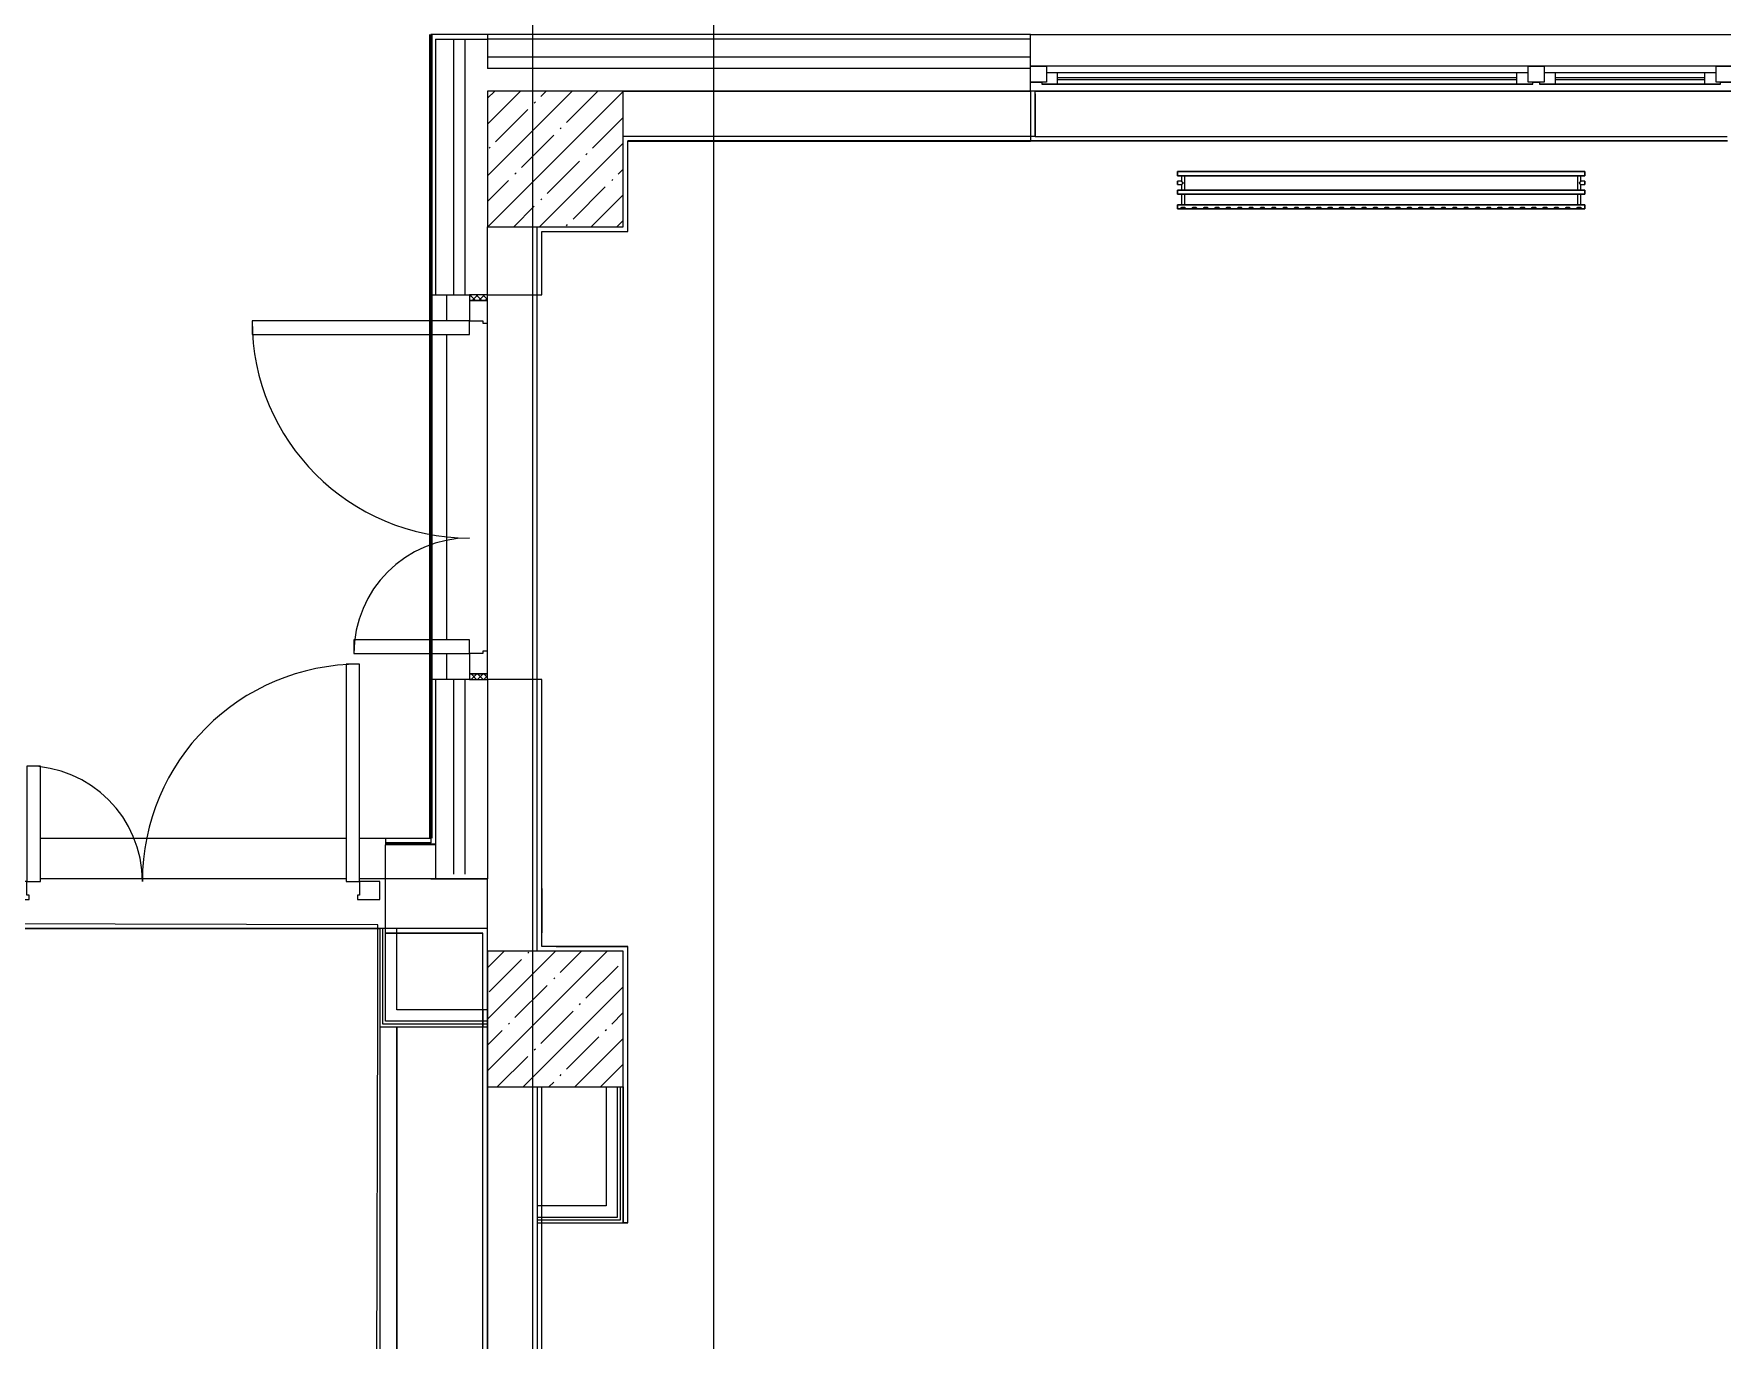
# Model space of a CAD drawing. Header units: millimetres. Extents: x 3914 to 443608, y -156176 to 78197.
# Drawn here: x 66412 to 73874, y -124532 to -118760 of the extents above; entities that cross this region are included whole.
import ezdxf

# ---------------------------------------------------------------- set-up
doc = ezdxf.new("R2010")
doc.units = ezdxf.units.MM
doc.linetypes.add('200_ШТРИХ__ш1_п0_6_', pattern=[160, 100, -60])
for name, color, linetype, lineweight in [('0) клиннинг', 90, 'Continuous', 60), ('A-DOOR-1', 7, 'Continuous', 5), ('A-DOOR-2', 7, '200_ШТРИХ__ш1_п0_6_', 5), ('A-DOOR-FRAM-2', 7, 'Continuous', 5), ('A-FLOR', 7, 'Continuous', 9), ('A-GLAZ', 7, 'Continuous', 9), ('A-GLAZ-1', 7, 'Continuous', 5), ('A-WALL', 7, 'Continuous', 5), ('S-COLS-1', 7, 'Continuous', 5), ('Оси', 7, 'Continuous', 9)]:
    doc.layers.add(name, color=color, linetype=linetype, lineweight=lineweight)
doc.layers.add('A-DOOR-FRAM-1', color=7, linetype='Continuous', lineweight=5, true_color=0xc0c0c0)
doc.layers.add('M-EQPM-1', color=7, linetype='Continuous', lineweight=9, true_color=0xb2b2b2)

# ---------------------------------------------------------------- blocks, each defined once
blk = doc.blocks.new('BSC_Колонна _Прямоугольная - 600х600-V29-Объем проектирования 1 этажа')
at = {"layer": 'S-COLS-1'}
h = blk.add_hatch(dxfattribs=at)
h.set_pattern_fill('FP_55', color=256, style=0, pattern_type=2)
h.set_pattern_definition([(45, (-42460, -26800), (-114.04925, 114.04925), []), (45, (-42345.95, -26800), (-114.04925, 114.04925), [201.613, -40.323, 6.706, -33.617])])
h.paths.add_polyline_path([(274.3, -300), (300, -300), (300, 300), (-300, 300), (-300, -300), (200, -300)])
for p, q in [((300, 300), (-300, 300)), ((-300, 300), (-300, -300)), ((300, -300), (300, 300)), ((-300, -300), (300, -300))]:
    blk.add_line(p, q, dxfattribs=at)
blk = doc.blocks.new('BSC_Колонна _Прямоугольная - 600х600-V42-Объем проектирования 1 этажа')
at = {"layer": 'S-COLS-1'}
h = blk.add_hatch(dxfattribs=at)
h.set_pattern_fill('FP_68', color=256, style=0, pattern_type=2)
h.set_pattern_definition([(45, (-42460, -23000), (-114.04925, 114.04925), []), (45, (-42345.95, -23000), (-114.04925, 114.04925), [201.613, -40.323, 6.706, -33.617])])
h.paths.add_polyline_path([(-300, -300), (300, -300), (300, 300), (-300, 300), (-300, -217.7)])
for p, q in [((300, 300), (-300, 300)), ((-300, 300), (-300, -300)), ((300, -300), (300, 300)), ((-300, -300), (300, -300))]:
    blk.add_line(p, q, dxfattribs=at)
blk = doc.blocks.new('110_Дверь_СКБ_2Ст_Наружная - ДН-1_л__ Двухстворчатая 1350 х3200 _ЛК_ в свету с верхним остеклением 2-22448815-Объем проектирования 1 этажа')
at = {"layer": 'A-DOOR-1'}
for p, q in [((754.5, 869), (694.5, 869)), ((694.5, 869), (694.5, -91)), ((754.5, -91), (754.5, 869)), ((-715.5, 419), (-715.5, -91)), ((-655.5, 419), (-715.5, 419)), ((-655.5, -91), (-655.5, 419)), ((-715.5, -91), (-655.5, -91)), ((694.5, -91), (754.5, -91))]:
    blk.add_line(p, q, dxfattribs=at)
for centre, radius, start, end in [((754.5, -91), 960, 90, 180), ((-715.5, -91), 510, 0, 90)]:
    blk.add_arc(centre, radius, start, end, dxfattribs=at)
at = {"layer": 'A-DOOR-FRAM-1'}
for p, q in [((-715.5, -91), (-805.5, -91)), ((-805.5, -91), (-805.5, -171)), ((-715.5, -151), (-715.5, -91)), ((754.5, -91), (754.5, -151)), ((844.5, -91), (754.5, -91)), ((844.5, -171), (844.5, -91)), ((-805.5, -171), (-705.5, -171)), ((-705.5, -151), (-715.5, -151)), ((-705.5, -171), (-705.5, -151)), ((754.5, -151), (744.5, -151)), ((744.5, -151), (744.5, -171)), ((744.5, -171), (844.5, -171))]:
    blk.add_line(p, q, dxfattribs=at)
blk = doc.blocks.new('120_Окно_СКБ_2Ст - 120_Окно_СКБ_2Ст 3100х2500 _мал_створка слева_-22273855-Объем проектирования 1 этажа')
at = {"layer": 'A-GLAZ'}
for p, q in [((-1550, -75), (-1550, -5)), ((-1550, -5), (-1480, -5)), ((-1480, -5), (-1480, -75)), ((650, -35), (-1480, -35)), ((-1480, -35), (-1480, -75)), ((-1430, -85), (-1430, -35)), ((600, -85), (600, -35)), ((650, -75), (650, -5)), ((650, -5), (720, -5)), ((650, -75), (650, -35)), ((720, -5), (720, -75)), ((1480, -35), (720, -35)), ((720, -35), (720, -75)), ((770, -85), (770, -35)), ((1430, -85), (1430, -35)), ((1480, -75), (1480, -5)), ((1480, -5), (1550, -5)), ((1480, -75), (1480, -35)), ((1550, -5), (1550, -75)), ((-1480, -75), (-1550, -75)), ((-1480, -75), (-1500, -75)), ((-1500, -75), (-1500, -85)), ((-1500, -85), (670, -85)), ((670, -85), (-1500, -85)), ((720, -75), (650, -75)), ((670, -75), (650, -75)), ((670, -85), (670, -75)), ((720, -75), (700, -75)), ((700, -75), (700, -85)), ((700, -85), (1500, -85)), ((1500, -85), (700, -85)), ((1550, -75), (1480, -75)), ((1500, -75), (1480, -75)), ((1500, -85), (1500, -75))]:
    blk.add_line(p, q, dxfattribs=at)
at = {"layer": 'A-GLAZ-1'}
for p, q in [((1550, -5), (-1550, -5)), ((-1430, -55), (600, -55)), ((600, -65), (-1430, -65)), ((770, -55), (1430, -55)), ((1430, -65), (770, -65)), ((-1550, -75), (-1500, -75)), ((670, -75), (700, -75)), ((1500, -75), (1550, -75))]:
    blk.add_line(p, q, dxfattribs=at)
blk = doc.blocks.new('110_Дверь_СКБ_2Ст_Наружная - ДН-1_л__ Двухстворчатая 1350 х3200 _ЛК_ в свету с верхним остеклением EI30-23529464-Объем проектирования 1 этажа')
at = {"layer": 'A-DOOR-2'}
h = blk.add_hatch(dxfattribs=at)
h.set_pattern_fill('FP_168', color=256, style=0, pattern_type=2)
h.set_pattern_definition([(135, (1451.41, 189.685), (-14.14214, -14.14214), []), (225, (1451.41, 189.685), (14.14214, -14.14214), [])])
h.paths.add_polyline_path([(844.5, -125), (869.5, -125), (869.5, -45), (844.5, -45), (844.5, -105)])
at = {"layer": 'A-DOOR-FRAM-2'}
h = blk.add_hatch(dxfattribs=at)
h.set_pattern_fill('FP_169', color=256, style=0, pattern_type=2)
h.set_pattern_definition([(45, (-671.384, 189.685), (-14.1421, 14.1421), []), (135, (-671.384, 189.685), (-14.1421, -14.1421), [])])
h.paths.add_polyline_path([(-830.5, -45), (-830.5, -125), (-805.5, -125), (-805.5, -45)])
at = {"layer": 'A-DOOR-1'}
for p, q in [((754.5, 915), (694.5, 915)), ((694.5, 915), (694.5, -45)), ((754.5, -45), (754.5, 915)), ((-715.5, 465), (-715.5, -45)), ((-655.5, 465), (-715.5, 465)), ((-655.5, -45), (-655.5, 465)), ((-715.5, -45), (-655.5, -45)), ((694.5, -45), (754.5, -45))]:
    blk.add_line(p, q, dxfattribs=at)
for centre, radius, start, end in [((754.5, -45), 960, 90, 180), ((-715.5, -45), 510, 0, 90)]:
    blk.add_arc(centre, radius, start, end, dxfattribs=at)
at = {"layer": 'A-DOOR-FRAM-1'}
for p, q in [((-805.5, -45), (-830.5, -45)), ((-830.5, -45), (-830.5, -125)), ((-715.5, -45), (-805.5, -45)), ((-805.5, -45), (-805.5, -125)), ((-805.5, -125), (-805.5, -45)), ((-715.5, -105), (-715.5, -45)), ((754.5, -45), (754.5, -105)), ((844.5, -45), (754.5, -45)), ((844.5, -125), (844.5, -45)), ((869.5, -45), (844.5, -45)), ((844.5, -45), (844.5, -125)), ((869.5, -125), (869.5, -45)), ((-830.5, -125), (-805.5, -125)), ((-805.5, -125), (-705.5, -125)), ((-705.5, -105), (-715.5, -105)), ((-705.5, -125), (-705.5, -105)), ((754.5, -105), (744.5, -105)), ((744.5, -105), (744.5, -125)), ((744.5, -125), (844.5, -125)), ((844.5, -125), (869.5, -125))]:
    blk.add_line(p, q, dxfattribs=at)
blk = doc.blocks.new('radiator_prado_classic_z_tip_30_po exemplyaru - Classic Z Тип 30-500-V248-Объем проектирования 1 этажа')
at = {"layer": 'M-EQPM-1'}
for p, q in [((0, 228), (0, 210)), ((1800, 228), (0, 228)), ((0, 210), (0, 228)), ((0, 228), (12.5, 228)), ((12.5, 228), (37.5, 228)), ((37.5, 228), (12.5, 228)), ((12.5, 228), (37.5, 228)), ((12.5, 228), (17.5, 223)), ((12.5, 228), (17.5, 223)), ((32.5, 223), (37.5, 228)), ((37.5, 228), (32.5, 223)), ((37.5, 228), (62.5, 228)), ((62.5, 228), (87.5, 228)), ((87.5, 228), (62.5, 228)), ((62.5, 228), (87.5, 228)), ((62.5, 228), (67.5, 223)), ((62.5, 228), (67.5, 223)), ((82.5, 223), (87.5, 228)), ((87.5, 228), (82.5, 223)), ((87.5, 228), (112.5, 228)), ((112.5, 228), (137.5, 228)), ((137.5, 228), (112.5, 228)), ((112.5, 228), (137.5, 228)), ((112.5, 228), (117.5, 223)), ((112.5, 228), (117.5, 223)), ((132.5, 223), (137.5, 228)), ((137.5, 228), (132.5, 223)), ((137.5, 228), (162.5, 228)), ((162.5, 228), (187.5, 228)), ((187.5, 228), (162.5, 228)), ((162.5, 228), (187.5, 228)), ((162.5, 228), (167.5, 223)), ((162.5, 228), (167.5, 223)), ((182.5, 223), (187.5, 228)), ((187.5, 228), (182.5, 223)), ((187.5, 228), (212.5, 228)), ((212.5, 228), (237.5, 228)), ((237.5, 228), (212.5, 228)), ((212.5, 228), (237.5, 228)), ((212.5, 228), (217.5, 223)), ((212.5, 228), (217.5, 223)), ((232.5, 223), (237.5, 228)), ((237.5, 228), (232.5, 223)), ((237.5, 228), (262.5, 228)), ((262.5, 228), (287.5, 228)), ((287.5, 228), (262.5, 228)), ((262.5, 228), (287.5, 228)), ((262.5, 228), (267.5, 223)), ((262.5, 228), (267.5, 223)), ((282.5, 223), (287.5, 228)), ((287.5, 228), (282.5, 223)), ((287.5, 228), (312.5, 228)), ((312.5, 228), (337.5, 228)), ((337.5, 228), (312.5, 228)), ((312.5, 228), (337.5, 228)), ((312.5, 228), (317.5, 223)), ((312.5, 228), (317.5, 223)), ((332.5, 223), (337.5, 228)), ((337.5, 228), (332.5, 223)), ((337.5, 228), (362.5, 228)), ((362.5, 228), (387.5, 228)), ((387.5, 228), (362.5, 228)), ((362.5, 228), (387.5, 228)), ((362.5, 228), (367.5, 223)), ((362.5, 228), (367.5, 223)), ((382.5, 223), (387.5, 228)), ((387.5, 228), (382.5, 223)), ((387.5, 228), (412.5, 228)), ((412.5, 228), (437.5, 228)), ((437.5, 228), (412.5, 228)), ((412.5, 228), (437.5, 228)), ((412.5, 228), (417.5, 223)), ((412.5, 228), (417.5, 223)), ((432.5, 223), (437.5, 228)), ((437.5, 228), (432.5, 223)), ((437.5, 228), (462.5, 228)), ((462.5, 228), (487.5, 228)), ((487.5, 228), (462.5, 228)), ((462.5, 228), (487.5, 228)), ((462.5, 228), (467.5, 223)), ((462.5, 228), (467.5, 223)), ((482.5, 223), (487.5, 228)), ((487.5, 228), (482.5, 223)), ((487.5, 228), (512.5, 228)), ((512.5, 228), (537.5, 228)), ((537.5, 228), (512.5, 228)), ((512.5, 228), (537.5, 228)), ((512.5, 228), (517.5, 223)), ((512.5, 228), (517.5, 223)), ((532.5, 223), (537.5, 228)), ((537.5, 228), (532.5, 223)), ((537.5, 228), (562.5, 228)), ((562.5, 228), (587.5, 228)), ((587.5, 228), (562.5, 228)), ((562.5, 228), (587.5, 228)), ((562.5, 228), (567.5, 223)), ((562.5, 228), (567.5, 223)), ((582.5, 223), (587.5, 228)), ((587.5, 228), (582.5, 223)), ((587.5, 228), (612.5, 228)), ((612.5, 228), (637.5, 228)), ((637.5, 228), (612.5, 228)), ((612.5, 228), (637.5, 228)), ((612.5, 228), (617.5, 223)), ((612.5, 228), (617.5, 223)), ((632.5, 223), (637.5, 228)), ((637.5, 228), (632.5, 223)), ((637.5, 228), (662.5, 228)), ((662.5, 228), (687.5, 228)), ((687.5, 228), (662.5, 228)), ((662.5, 228), (687.5, 228)), ((662.5, 228), (667.5, 223)), ((662.5, 228), (667.5, 223)), ((682.5, 223), (687.5, 228)), ((687.5, 228), (682.5, 223)), ((687.5, 228), (712.5, 228)), ((712.5, 228), (737.5, 228)), ((737.5, 228), (712.5, 228)), ((712.5, 228), (737.5, 228)), ((712.5, 228), (717.5, 223)), ((712.5, 228), (717.5, 223)), ((732.5, 223), (737.5, 228)), ((737.5, 228), (732.5, 223)), ((737.5, 228), (762.5, 228)), ((762.5, 228), (787.5, 228)), ((787.5, 228), (762.5, 228)), ((762.5, 228), (787.5, 228)), ((762.5, 228), (767.5, 223)), ((762.5, 228), (767.5, 223)), ((782.5, 223), (787.5, 228)), ((787.5, 228), (782.5, 223)), ((787.5, 228), (812.5, 228)), ((812.5, 228), (837.5, 228)), ((837.5, 228), (812.5, 228)), ((812.5, 228), (837.5, 228)), ((812.5, 228), (817.5, 223)), ((812.5, 228), (817.5, 223)), ((832.5, 223), (837.5, 228)), ((837.5, 228), (832.5, 223)), ((837.5, 228), (862.5, 228)), ((862.5, 228), (887.5, 228)), ((887.5, 228), (862.5, 228)), ((862.5, 228), (887.5, 228)), ((862.5, 228), (867.5, 223)), ((862.5, 228), (867.5, 223)), ((882.5, 223), (887.5, 228)), ((887.5, 228), (882.5, 223)), ((887.5, 228), (912.5, 228)), ((937.5, 228), (912.5, 228)), ((912.5, 228), (937.5, 228)), ((912.5, 228), (917.5, 223)), ((912.5, 228), (917.5, 223)), ((913.9, 228), (937.5, 228)), ((932.5, 223), (937.5, 228)), ((937.5, 228), (932.5, 223)), ((937.5, 228), (962.5, 228)), ((962.5, 228), (987.5, 228)), ((987.5, 228), (962.5, 228)), ((962.5, 228), (987.5, 228)), ((962.5, 228), (967.5, 223)), ((962.5, 228), (967.5, 223)), ((982.5, 223), (987.5, 228)), ((987.5, 228), (982.5, 223)), ((987.5, 228), (1012.5, 228)), ((1012.5, 228), (1037.5, 228)), ((1037.5, 228), (1012.5, 228)), ((1012.5, 228), (1037.5, 228)), ((1012.5, 228), (1017.5, 223)), ((1012.5, 228), (1017.5, 223)), ((1032.5, 223), (1037.5, 228)), ((1037.5, 228), (1032.5, 223)), ((1037.5, 228), (1062.5, 228)), ((1062.5, 228), (1087.5, 228)), ((1087.5, 228), (1062.5, 228)), ((1062.5, 228), (1087.5, 228)), ((1062.5, 228), (1067.5, 223)), ((1062.5, 228), (1067.5, 223)), ((1082.5, 223), (1087.5, 228)), ((1087.5, 228), (1082.5, 223)), ((1087.5, 228), (1112.5, 228)), ((1112.5, 228), (1137.5, 228)), ((1137.5, 228), (1112.5, 228)), ((1112.5, 228), (1137.5, 228)), ((1112.5, 228), (1117.5, 223)), ((1112.5, 228), (1117.5, 223)), ((1132.5, 223), (1137.5, 228)), ((1137.5, 228), (1132.5, 223)), ((1137.5, 228), (1162.5, 228)), ((1162.5, 228), (1187.5, 228)), ((1187.5, 228), (1162.5, 228)), ((1162.5, 228), (1187.5, 228)), ((1162.5, 228), (1167.5, 223)), ((1162.5, 228), (1167.5, 223)), ((1182.5, 223), (1187.5, 228)), ((1187.5, 228), (1182.5, 223)), ((1187.5, 228), (1212.5, 228)), ((1212.5, 228), (1237.5, 228)), ((1237.5, 228), (1212.5, 228)), ((1212.5, 228), (1237.5, 228)), ((1212.5, 228), (1217.5, 223)), ((1212.5, 228), (1217.5, 223)), ((1232.5, 223), (1237.5, 228)), ((1237.5, 228), (1232.5, 223)), ((1237.5, 228), (1262.5, 228)), ((1262.5, 228), (1287.5, 228)), ((1287.5, 228), (1262.5, 228)), ((1262.5, 228), (1287.5, 228)), ((1262.5, 228), (1267.5, 223)), ((1262.5, 228), (1267.5, 223)), ((1282.5, 223), (1287.5, 228)), ((1287.5, 228), (1282.5, 223)), ((1287.5, 228), (1312.5, 228)), ((1312.5, 228), (1337.5, 228)), ((1337.5, 228), (1312.5, 228)), ((1312.5, 228), (1337.5, 228)), ((1312.5, 228), (1317.5, 223)), ((1312.5, 228), (1317.5, 223)), ((1332.5, 223), (1337.5, 228)), ((1337.5, 228), (1332.5, 223)), ((1337.5, 228), (1362.5, 228)), ((1362.5, 228), (1387.5, 228)), ((1387.5, 228), (1362.5, 228)), ((1362.5, 228), (1387.5, 228)), ((1362.5, 228), (1367.5, 223)), ((1362.5, 228), (1367.5, 223)), ((1382.5, 223), (1387.5, 228)), ((1387.5, 228), (1382.5, 223)), ((1387.5, 228), (1412.5, 228)), ((1412.5, 228), (1437.5, 228)), ((1437.5, 228), (1412.5, 228)), ((1412.5, 228), (1437.5, 228)), ((1412.5, 228), (1417.5, 223)), ((1412.5, 228), (1417.5, 223)), ((1432.5, 223), (1437.5, 228)), ((1437.5, 228), (1432.5, 223)), ((1437.5, 228), (1462.5, 228)), ((1462.5, 228), (1487.5, 228)), ((1487.5, 228), (1462.5, 228)), ((1462.5, 228), (1487.5, 228)), ((1462.5, 228), (1467.5, 223)), ((1462.5, 228), (1467.5, 223)), ((1482.5, 223), (1487.5, 228)), ((1487.5, 228), (1482.5, 223)), ((1487.5, 228), (1512.5, 228)), ((1512.5, 228), (1537.5, 228)), ((1537.5, 228), (1512.5, 228)), ((1512.5, 228), (1537.5, 228)), ((1512.5, 228), (1517.5, 223)), ((1512.5, 228), (1517.5, 223)), ((1532.5, 223), (1537.5, 228)), ((1537.5, 228), (1532.5, 223)), ((1537.5, 228), (1562.5, 228)), ((1562.5, 228), (1587.5, 228)), ((1587.5, 228), (1562.5, 228)), ((1562.5, 228), (1587.5, 228)), ((1562.5, 228), (1567.5, 223)), ((1562.5, 228), (1567.5, 223)), ((1582.5, 223), (1587.5, 228)), ((1587.5, 228), (1582.5, 223)), ((1587.5, 228), (1612.5, 228)), ((1612.5, 228), (1637.5, 228)), ((1637.5, 228), (1612.5, 228)), ((1612.5, 228), (1637.5, 228)), ((1612.5, 228), (1617.5, 223)), ((1612.5, 228), (1617.5, 223)), ((1632.5, 223), (1637.5, 228)), ((1637.5, 228), (1632.5, 223)), ((1637.5, 228), (1662.5, 228)), ((1662.5, 228), (1687.5, 228)), ((1687.5, 228), (1662.5, 228)), ((1662.5, 228), (1687.5, 228)), ((1662.5, 228), (1667.5, 223)), ((1662.5, 228), (1667.5, 223)), ((1682.5, 223), (1687.5, 228)), ((1687.5, 228), (1682.5, 223)), ((1687.5, 228), (1712.5, 228)), ((1712.5, 228), (1737.5, 228)), ((1737.5, 228), (1712.5, 228)), ((1712.5, 228), (1737.5, 228)), ((1712.5, 228), (1717.5, 223)), ((1712.5, 228), (1717.5, 223)), ((1732.5, 223), (1737.5, 228)), ((1737.5, 228), (1732.5, 223)), ((1737.5, 228), (1762.5, 228)), ((1762.5, 228), (1787.5, 228)), ((1787.5, 228), (1762.5, 228)), ((1762.5, 228), (1787.5, 228)), ((1762.5, 228), (1767.5, 223)), ((1762.5, 228), (1767.5, 223)), ((1782.5, 223), (1787.5, 228)), ((1787.5, 228), (1782.5, 223)), ((1787.5, 228), (1800, 228)), ((1800, 210), (1800, 228)), ((1800, 228), (1800, 210)), ((0, 210), (1800, 210)), ((17.8, 210), (0, 210)), ((1800, 164), (0, 164)), ((0, 164), (0, 146)), ((0, 146), (0, 164)), ((0, 164), (17.8, 164)), ((32.5, 223), (17.5, 223)), ((17.5, 223), (32.5, 223)), ((17.5, 210), (17.5, 164)), ((17.5, 210), (17.5, 164)), ((17.8, 210), (17.5, 210)), ((17.5, 210), (17.8, 210)), ((17.8, 210), (17.5, 210)), ((17.5, 210), (32.5, 210)), ((17.8, 164), (17.5, 164)), ((17.5, 164), (17.8, 164)), ((17.8, 164), (17.5, 164)), ((17.5, 164), (32.5, 164)), ((32.2, 210), (17.8, 210)), ((17.8, 210), (32.2, 210)), ((32.2, 210), (17.8, 210)), ((32.2, 164), (17.8, 164)), ((17.8, 164), (32.2, 164)), ((32.2, 164), (17.8, 164)), ((32.5, 210), (32.2, 210)), ((32.2, 210), (32.5, 210)), ((32.5, 210), (32.2, 210)), ((1767.8, 210), (32.2, 210)), ((32.5, 164), (32.2, 164)), ((32.2, 164), (32.5, 164)), ((32.5, 164), (32.2, 164)), ((32.2, 164), (1767.8, 164)), ((32.5, 164), (32.5, 210)), ((32.5, 164), (32.5, 210)), ((82.5, 223), (67.5, 223)), ((67.5, 223), (82.5, 223)), ((132.5, 223), (117.5, 223)), ((117.5, 223), (132.5, 223)), ((182.5, 223), (167.5, 223)), ((167.5, 223), (182.5, 223)), ((232.5, 223), (217.5, 223)), ((217.5, 223), (232.5, 223)), ((282.5, 223), (267.5, 223)), ((267.5, 223), (282.5, 223)), ((332.5, 223), (317.5, 223)), ((317.5, 223), (332.5, 223)), ((382.5, 223), (367.5, 223)), ((367.5, 223), (382.5, 223)), ((432.5, 223), (417.5, 223)), ((417.5, 223), (432.5, 223)), ((482.5, 223), (467.5, 223)), ((467.5, 223), (482.5, 223)), ((532.5, 223), (517.5, 223)), ((517.5, 223), (532.5, 223)), ((582.5, 223), (567.5, 223)), ((567.5, 223), (582.5, 223)), ((632.5, 223), (617.5, 223)), ((617.5, 223), (632.5, 223)), ((682.5, 223), (667.5, 223)), ((667.5, 223), (682.5, 223)), ((732.5, 223), (717.5, 223)), ((717.5, 223), (732.5, 223)), ((782.5, 223), (767.5, 223)), ((767.5, 223), (782.5, 223)), ((832.5, 223), (817.5, 223)), ((817.5, 223), (832.5, 223)), ((882.5, 223), (867.5, 223)), ((867.5, 223), (882.5, 223)), ((932.5, 223), (917.5, 223)), ((917.5, 223), (932.5, 223)), ((982.5, 223), (967.5, 223)), ((967.5, 223), (982.5, 223)), ((1032.5, 223), (1017.5, 223)), ((1017.5, 223), (1032.5, 223)), ((1082.5, 223), (1067.5, 223)), ((1067.5, 223), (1082.5, 223)), ((1132.5, 223), (1117.5, 223)), ((1117.5, 223), (1132.5, 223)), ((1182.5, 223), (1167.5, 223)), ((1167.5, 223), (1182.5, 223)), ((1232.5, 223), (1217.5, 223)), ((1217.5, 223), (1232.5, 223)), ((1282.5, 223), (1267.5, 223)), ((1267.5, 223), (1282.5, 223)), ((1332.5, 223), (1317.5, 223)), ((1317.5, 223), (1332.5, 223)), ((1382.5, 223), (1367.5, 223)), ((1367.5, 223), (1382.5, 223)), ((1432.5, 223), (1417.5, 223)), ((1417.5, 223), (1432.5, 223)), ((1482.5, 223), (1467.5, 223)), ((1467.5, 223), (1482.5, 223)), ((1532.5, 223), (1517.5, 223)), ((1517.5, 223), (1532.5, 223)), ((1582.5, 223), (1567.5, 223)), ((1567.5, 223), (1582.5, 223)), ((1632.5, 223), (1617.5, 223)), ((1617.5, 223), (1632.5, 223)), ((1682.5, 223), (1667.5, 223)), ((1667.5, 223), (1682.5, 223)), ((1732.5, 223), (1717.5, 223)), ((1717.5, 223), (1732.5, 223)), ((1782.5, 223), (1767.5, 223)), ((1767.5, 223), (1782.5, 223)), ((1767.5, 210), (1767.5, 164)), ((1767.5, 210), (1767.5, 164)), ((1767.8, 210), (1767.5, 210)), ((1767.5, 210), (1782.5, 210)), ((1767.8, 210), (1767.5, 210)), ((1767.5, 210), (1767.8, 210)), ((1767.8, 164), (1767.5, 164)), ((1767.5, 164), (1782.5, 164)), ((1767.8, 164), (1767.5, 164)), ((1767.5, 164), (1767.8, 164)), ((1782.2, 210), (1767.8, 210)), ((1782.2, 210), (1767.8, 210)), ((1767.8, 210), (1782.2, 210)), ((1782.2, 164), (1767.8, 164)), ((1782.2, 164), (1767.8, 164)), ((1767.8, 164), (1782.2, 164)), ((1782.5, 210), (1782.2, 210)), ((1782.5, 210), (1782.2, 210)), ((1782.2, 210), (1782.5, 210)), ((1800, 210), (1782.2, 210)), ((1782.5, 164), (1782.2, 164)), ((1782.5, 164), (1782.2, 164)), ((1782.2, 164), (1782.5, 164)), ((1782.2, 164), (1800, 164)), ((1782.5, 164), (1782.5, 210)), ((1782.5, 164), (1782.5, 210)), ((1800, 146), (1800, 164)), ((1800, 164), (1800, 146)), ((0, 146), (1800, 146)), ((18.5, 146), (0, 146)), ((17.5, 121.5), (0, 121.5)), ((17.5, 121.5), (0, 121.5)), ((0, 121.5), (0, 120.5)), ((0, 106.5), (0, 121.5)), ((0, 120.5), (0, 107.5)), ((0, 120.5), (0, 119.3)), ((0, 114), (0, 120.5)), ((0, 120.5), (0, 120.5)), ((0, 119.3), (0, 117.8)), ((0, 117.8), (0, 114)), ((0, 114), (0, 110.3)), ((0, 107.5), (0, 114)), ((0, 110.3), (0, 108.7)), ((0, 108.7), (0, 107.5)), ((0, 107.5), (0, 106.5)), ((0, 107.5), (0, 107.5)), ((0, 106.5), (17.5, 106.5)), ((0, 106.5), (17.5, 106.5)), ((1800, 82), (0, 82)), ((0, 82), (0, 64)), ((0, 64), (0, 82)), ((0, 82), (18.5, 82)), ((17.5, 146), (17.5, 121.5)), ((17.5, 146), (17.5, 121.5)), ((17.5, 146), (18.5, 146)), ((18.5, 146), (17.5, 146)), ((17.5, 146), (18.5, 146)), ((32.5, 146), (17.5, 146)), ((17.5, 106.5), (17.5, 82)), ((17.5, 106.5), (17.5, 82)), ((18.5, 82), (17.5, 82)), ((17.5, 82), (18.5, 82)), ((18.5, 82), (17.5, 82)), ((17.5, 82), (32.5, 82)), ((18.5, 146), (32.2, 146)), ((32.2, 146), (18.5, 146)), ((18.5, 146), (32.2, 146)), ((32.2, 82), (18.5, 82)), ((18.5, 82), (32.2, 82)), ((32.2, 82), (18.5, 82)), ((32.2, 146), (32.5, 146)), ((32.5, 146), (32.2, 146)), ((32.2, 146), (32.5, 146)), ((1767.8, 146), (32.2, 146)), ((32.5, 82), (32.2, 82)), ((32.2, 82), (32.5, 82)), ((32.5, 82), (32.2, 82)), ((32.2, 82), (1767.8, 82)), ((32.5, 82), (32.5, 146)), ((32.5, 82), (32.5, 146)), ((1767.5, 146), (1767.5, 82)), ((1767.5, 146), (1767.5, 82)), ((1767.5, 146), (1767.8, 146)), ((1782.5, 146), (1767.5, 146)), ((1767.5, 146), (1767.8, 146)), ((1767.8, 146), (1767.5, 146)), ((1767.8, 82), (1767.5, 82)), ((1767.5, 82), (1782.5, 82)), ((1767.8, 82), (1767.5, 82)), ((1767.5, 82), (1767.8, 82)), ((1767.8, 146), (1781.5, 146)), ((1767.8, 146), (1781.5, 146)), ((1781.5, 146), (1767.8, 146)), ((1781.5, 82), (1767.8, 82)), ((1781.5, 82), (1767.8, 82)), ((1767.8, 82), (1781.5, 82)), ((1781.5, 146), (1782.5, 146)), ((1781.5, 146), (1782.5, 146)), ((1782.5, 146), (1781.5, 146)), ((1800, 146), (1781.5, 146)), ((1782.5, 82), (1781.5, 82)), ((1782.5, 82), (1781.5, 82)), ((1781.5, 82), (1782.5, 82)), ((1781.5, 82), (1800, 82)), ((1782.5, 121.5), (1782.5, 146)), ((1782.5, 121.5), (1782.5, 146)), ((1800, 121.5), (1782.5, 121.5)), ((1800, 121.5), (1782.5, 121.5)), ((1782.5, 82), (1782.5, 106.5)), ((1782.5, 106.5), (1800, 106.5)), ((1782.5, 82), (1782.5, 106.5)), ((1782.5, 106.5), (1800, 106.5)), ((1800, 121.5), (1800, 106.5)), ((1800, 120.5), (1800, 121.5)), ((1800, 121.5), (1800, 120.5)), ((1800, 120.5), (1800, 121.5)), ((1800, 107.5), (1800, 120.5)), ((1800, 120.5), (1800, 107.5)), ((1800, 107.5), (1800, 120.5)), ((1800, 106.5), (1800, 107.5)), ((1800, 107.5), (1800, 106.5)), ((1800, 106.5), (1800, 107.5)), ((1800, 64), (1800, 82)), ((1800, 82), (1800, 64)), ((1800, 64), (0, 64)), ((0, 64), (1800, 64))]:
    blk.add_line(p, q, dxfattribs=at)
for points, knots in [([(18.5, 120.5), (18.4, 120.6), (18.3, 120.7), (18.1, 120.9), (17.9, 121.1), (17.8, 121.2), (17.7, 121.3), (17.5, 121.5), (17.5, 121.5), (17.5, 121.5)], [0.7142857, 0.7142857, 0.7142857, 0.7142857, 0.75, 0.7857143, 0.8214286, 0.8571429, 0.8928571, 0.9285714, 1, 1, 1, 1]), ([(17.5, 121.5), (17.5, 121.5), (17.5, 121.5), (17.7, 121.3), (17.8, 121.2), (17.9, 121.1), (18.1, 120.9), (18.3, 120.7), (18.4, 120.6), (18.5, 120.5)], [0, 0, 0, 0, 0.0714286, 0.1071429, 0.1428571, 0.1785714, 0.2142857, 0.25, 0.2857143, 0.2857143, 0.2857143, 0.2857143]), ([(17.5, 121.5), (17.5, 121.5), (17.5, 121.5), (17.7, 121.3), (17.8, 121.2), (17.9, 121.1), (18.1, 120.9), (18.3, 120.7), (18.4, 120.6), (18.5, 120.5)], [0, 0, 0, 0, 0.0714286, 0.1071429, 0.1428571, 0.1785714, 0.2142857, 0.25, 0.2857143, 0.2857143, 0.2857143, 0.2857143]), ([(25, 114), (24.5, 114.5), (23.6, 115.4), (22.4, 116.6), (21.6, 117.4), (21.1, 117.9), (20.8, 118.2), (20.5, 118.5), (20.2, 118.8), (19.8, 119.1), (19.6, 119.4), (19.3, 119.7), (19, 120), (18.7, 120.3), (18.5, 120.5), (18.3, 120.7), (18.1, 120.9), (17.9, 121.1), (17.8, 121.2), (17.7, 121.3), (17.5, 121.5), (17.5, 121.5), (17.5, 121.5)], [0, 0, 0, 0, 0.142857, 0.285714, 0.357143, 0.392857, 0.428571, 0.464286, 0.5, 0.535714, 0.571429, 0.607143, 0.642857, 0.678571, 0.714286, 0.75, 0.785714, 0.821429, 0.857143, 0.892857, 0.928571, 1, 1, 1, 1]), ([(17.5, 106.5), (17.5, 106.5), (17.5, 106.5), (17.7, 106.7), (17.8, 106.8), (17.9, 106.9), (18.1, 107.1), (18.3, 107.3), (18.5, 107.5), (18.7, 107.7), (19, 108), (19.3, 108.3), (19.6, 108.6), (19.8, 108.9), (20.3, 109.3), (20.7, 109.7), (21.1, 110.1), (21.6, 110.6), (22.4, 111.4), (23.6, 112.6), (24.5, 113.5), (25, 114)], [0, 0, 0, 0, 0.071429, 0.107143, 0.142857, 0.178571, 0.214286, 0.25, 0.285714, 0.321429, 0.357143, 0.392857, 0.428571, 0.464286, 0.5, 0.571429, 0.607143, 0.642857, 0.714286, 0.857143, 1, 1, 1, 1]), ([(17.5, 106.5), (17.5, 106.5), (17.5, 106.5), (17.7, 106.7), (17.8, 106.8), (17.9, 106.9), (18.1, 107.1), (18.3, 107.3), (18.4, 107.4), (18.5, 107.5)], [0, 0, 0, 0, 0.0714286, 0.1071429, 0.1428571, 0.1785714, 0.2142857, 0.25, 0.2857143, 0.2857143, 0.2857143, 0.2857143]), ([(18.5, 107.5), (18.4, 107.4), (18.3, 107.3), (18.1, 107.1), (17.9, 106.9), (17.8, 106.8), (17.7, 106.7), (17.5, 106.5), (17.5, 106.5), (17.5, 106.5)], [0.7142857, 0.7142857, 0.7142857, 0.7142857, 0.75, 0.7857143, 0.8214286, 0.8571429, 0.8928571, 0.9285714, 1, 1, 1, 1]), ([(18.5, 107.5), (18.4, 107.4), (18.3, 107.3), (18.1, 107.1), (17.9, 106.9), (17.8, 106.8), (17.7, 106.7), (17.5, 106.5), (17.5, 106.5), (17.5, 106.5)], [0.7142857, 0.7142857, 0.7142857, 0.7142857, 0.75, 0.7857143, 0.8214286, 0.8571429, 0.8928571, 0.9285714, 1, 1, 1, 1]), ([(22.1, 116.9), (21.9, 117.1), (21.6, 117.4), (21.1, 117.9), (20.8, 118.2), (20.5, 118.5), (20.2, 118.8), (19.9, 119.2), (19.7, 119.3), (19.6, 119.4)], [0.2857143, 0.2857143, 0.2857143, 0.2857143, 0.3571429, 0.3928571, 0.4285714, 0.4642857, 0.5, 0.5357143, 0.5714286, 0.5714286, 0.5714286, 0.5714286]), ([(19.6, 119.4), (19.7, 119.3), (19.9, 119.2), (20.3, 118.7), (20.7, 118.3), (21.1, 117.9), (21.6, 117.4), (21.9, 117.1), (22.1, 116.9)], [0.4285714, 0.4285714, 0.4285714, 0.4285714, 0.4642857, 0.5, 0.5714286, 0.6071429, 0.6428571, 0.7142857, 0.7142857, 0.7142857, 0.7142857]), ([(19.6, 119.4), (19.7, 119.3), (19.8, 119.1), (20.3, 118.7), (20.7, 118.3), (21.1, 117.9), (21.6, 117.4), (21.9, 117.1), (22.1, 116.9)], [0.4285714, 0.4285714, 0.4285714, 0.4285714, 0.4642857, 0.5, 0.5714286, 0.6071429, 0.6428571, 0.7142857, 0.7142857, 0.7142857, 0.7142857]), ([(19.6, 108.6), (19.7, 108.7), (19.9, 108.8), (20.3, 109.3), (20.7, 109.7), (21.1, 110.1), (21.6, 110.6), (21.9, 110.9), (22.1, 111.1)], [0.4285714, 0.4285714, 0.4285714, 0.4285714, 0.4642857, 0.5, 0.5714286, 0.6071429, 0.6428571, 0.7142857, 0.7142857, 0.7142857, 0.7142857]), ([(22.1, 111.1), (21.9, 110.9), (21.6, 110.6), (21.1, 110.1), (20.8, 109.8), (20.5, 109.5), (20.2, 109.2), (19.9, 108.8), (19.7, 108.7), (19.6, 108.6)], [0.2857143, 0.2857143, 0.2857143, 0.2857143, 0.3571429, 0.3928571, 0.4285714, 0.4642857, 0.5, 0.5357143, 0.5714286, 0.5714286, 0.5714286, 0.5714286]), ([(22.1, 111.1), (21.9, 110.9), (21.6, 110.6), (21.1, 110.1), (20.8, 109.8), (20.5, 109.5), (20.2, 109.2), (19.8, 108.9), (19.7, 108.7), (19.6, 108.6)], [0.2857143, 0.2857143, 0.2857143, 0.2857143, 0.3571429, 0.3928571, 0.4285714, 0.4642857, 0.5, 0.5357143, 0.5714286, 0.5714286, 0.5714286, 0.5714286]), ([(1775, 114), (1775.5, 114.5), (1776.4, 115.4), (1777.6, 116.6), (1778.4, 117.4), (1778.9, 117.9), (1779.2, 118.2), (1779.5, 118.5), (1779.8, 118.8), (1780.1, 119.2), (1780.4, 119.4), (1780.7, 119.7), (1781, 120), (1781.3, 120.3), (1781.5, 120.5), (1781.7, 120.7), (1781.9, 120.9), (1782.1, 121.1), (1782.2, 121.2), (1782.3, 121.3), (1782.5, 121.5), (1782.5, 121.5), (1782.5, 121.5)], [0, 0, 0, 0, 0.142857, 0.285714, 0.357143, 0.392857, 0.428571, 0.464286, 0.5, 0.535714, 0.571429, 0.607143, 0.642857, 0.678571, 0.714286, 0.75, 0.785714, 0.821429, 0.857143, 0.892857, 0.928571, 1, 1, 1, 1]), ([(1782.5, 106.5), (1782.5, 106.5), (1782.5, 106.5), (1782.3, 106.7), (1782.2, 106.8), (1782.1, 106.9), (1781.9, 107.1), (1781.7, 107.3), (1781.5, 107.5), (1781.3, 107.7), (1781, 108), (1780.7, 108.3), (1780.4, 108.6), (1780.1, 108.8), (1779.7, 109.3), (1779.3, 109.7), (1778.9, 110.1), (1778.4, 110.6), (1777.6, 111.4), (1776.4, 112.6), (1775.5, 113.5), (1775, 114)], [0, 0, 0, 0, 0.071429, 0.107143, 0.142857, 0.178571, 0.214286, 0.25, 0.285714, 0.321429, 0.357143, 0.392857, 0.428571, 0.464286, 0.5, 0.571429, 0.607143, 0.642857, 0.714286, 0.857143, 1, 1, 1, 1]), ([(1780.4, 119.4), (1780.3, 119.3), (1780.1, 119.2), (1779.7, 118.7), (1779.3, 118.3), (1778.9, 117.9), (1778.4, 117.4), (1778.1, 117.1), (1777.9, 116.9)], [0.4285714, 0.4285714, 0.4285714, 0.4285714, 0.4642857, 0.5, 0.5714286, 0.6071429, 0.6428571, 0.7142857, 0.7142857, 0.7142857, 0.7142857]), ([(1780.4, 119.4), (1780.3, 119.3), (1780.1, 119.2), (1779.7, 118.7), (1779.3, 118.3), (1778.9, 117.9), (1778.4, 117.4), (1778.1, 117.1), (1777.9, 116.9)], [0.4285714, 0.4285714, 0.4285714, 0.4285714, 0.4642857, 0.5, 0.5714286, 0.6071429, 0.6428571, 0.7142857, 0.7142857, 0.7142857, 0.7142857]), ([(1777.9, 116.9), (1778.1, 117.1), (1778.4, 117.4), (1778.9, 117.9), (1779.2, 118.2), (1779.5, 118.5), (1779.8, 118.8), (1780.1, 119.2), (1780.3, 119.3), (1780.4, 119.4)], [0.2857143, 0.2857143, 0.2857143, 0.2857143, 0.3571429, 0.3928571, 0.4285714, 0.4642857, 0.5, 0.5357143, 0.5714286, 0.5714286, 0.5714286, 0.5714286]), ([(1777.9, 111.1), (1778.1, 110.9), (1778.4, 110.6), (1778.9, 110.1), (1779.2, 109.8), (1779.5, 109.5), (1779.8, 109.2), (1780.1, 108.8), (1780.3, 108.7), (1780.4, 108.6)], [0.2857143, 0.2857143, 0.2857143, 0.2857143, 0.3571429, 0.3928571, 0.4285714, 0.4642857, 0.5, 0.5357143, 0.5714286, 0.5714286, 0.5714286, 0.5714286]), ([(1777.9, 111.1), (1778.1, 110.9), (1778.4, 110.6), (1778.9, 110.1), (1779.2, 109.8), (1779.5, 109.5), (1779.8, 109.2), (1780.1, 108.8), (1780.3, 108.7), (1780.4, 108.6)], [0.2857143, 0.2857143, 0.2857143, 0.2857143, 0.3571429, 0.3928571, 0.4285714, 0.4642857, 0.5, 0.5357143, 0.5714286, 0.5714286, 0.5714286, 0.5714286]), ([(1780.4, 108.6), (1780.3, 108.7), (1780.1, 108.8), (1779.7, 109.3), (1779.3, 109.7), (1778.9, 110.1), (1778.4, 110.6), (1778.1, 110.9), (1777.9, 111.1)], [0.4285714, 0.4285714, 0.4285714, 0.4285714, 0.4642857, 0.5, 0.5714286, 0.6071429, 0.6428571, 0.7142857, 0.7142857, 0.7142857, 0.7142857]), ([(1782.5, 121.5), (1782.5, 121.5), (1782.5, 121.5), (1782.3, 121.3), (1782.2, 121.2), (1782.1, 121.1), (1781.9, 120.9), (1781.7, 120.7), (1781.6, 120.6), (1781.5, 120.5)], [0, 0, 0, 0, 0.0714286, 0.1071429, 0.1428571, 0.1785714, 0.2142857, 0.25, 0.2857143, 0.2857143, 0.2857143, 0.2857143]), ([(1782.5, 121.5), (1782.5, 121.5), (1782.5, 121.5), (1782.3, 121.3), (1782.2, 121.2), (1782.1, 121.1), (1781.9, 120.9), (1781.7, 120.7), (1781.6, 120.6), (1781.5, 120.5)], [0, 0, 0, 0, 0.0714286, 0.1071429, 0.1428571, 0.1785714, 0.2142857, 0.25, 0.2857143, 0.2857143, 0.2857143, 0.2857143]), ([(1781.5, 120.5), (1781.6, 120.6), (1781.7, 120.7), (1781.9, 120.9), (1782.1, 121.1), (1782.2, 121.2), (1782.3, 121.3), (1782.5, 121.5), (1782.5, 121.5), (1782.5, 121.5)], [0.7142857, 0.7142857, 0.7142857, 0.7142857, 0.75, 0.7857143, 0.8214286, 0.8571429, 0.8928571, 0.9285714, 1, 1, 1, 1]), ([(1781.5, 107.5), (1781.6, 107.4), (1781.7, 107.3), (1781.9, 107.1), (1782.1, 106.9), (1782.2, 106.8), (1782.3, 106.7), (1782.5, 106.5), (1782.5, 106.5), (1782.5, 106.5)], [0.7142857, 0.7142857, 0.7142857, 0.7142857, 0.75, 0.7857143, 0.8214286, 0.8571429, 0.8928571, 0.9285714, 1, 1, 1, 1]), ([(1781.5, 107.5), (1781.6, 107.4), (1781.7, 107.3), (1781.9, 107.1), (1782.1, 106.9), (1782.2, 106.8), (1782.3, 106.7), (1782.5, 106.5), (1782.5, 106.5), (1782.5, 106.5)], [0.7142857, 0.7142857, 0.7142857, 0.7142857, 0.75, 0.7857143, 0.8214286, 0.8571429, 0.8928571, 0.9285714, 1, 1, 1, 1]), ([(1782.5, 106.5), (1782.5, 106.5), (1782.5, 106.5), (1782.3, 106.7), (1782.2, 106.8), (1782.1, 106.9), (1781.9, 107.1), (1781.7, 107.3), (1781.6, 107.4), (1781.5, 107.5)], [0, 0, 0, 0, 0.0714286, 0.1071429, 0.1428571, 0.1785714, 0.2142857, 0.25, 0.2857143, 0.2857143, 0.2857143, 0.2857143])]:
    blk.add_open_spline(points, degree=3, knots=knots, dxfattribs=at)
for points in [[(19.6, 119.4), (19.5, 119.5), (19.3, 119.7), (19, 120), (18.7, 120.3), (18.6, 120.4), (18.5, 120.5)], [(18.5, 120.5), (18.6, 120.4), (18.7, 120.3), (19, 120), (19.3, 119.7), (19.5, 119.5), (19.6, 119.4)], [(18.5, 120.5), (18.6, 120.4), (18.7, 120.3), (19, 120), (19.3, 119.7), (19.5, 119.5), (19.6, 119.4)], [(18.5, 107.5), (18.6, 107.6), (18.7, 107.7), (19, 108), (19.3, 108.3), (19.5, 108.5), (19.6, 108.6)], [(19.6, 108.6), (19.5, 108.5), (19.3, 108.3), (19, 108), (18.7, 107.7), (18.6, 107.6), (18.5, 107.5)], [(19.6, 108.6), (19.5, 108.5), (19.3, 108.3), (19, 108), (18.7, 107.7), (18.6, 107.6), (18.5, 107.5)], [(25, 114), (24.5, 114.5), (23.6, 115.4), (22.6, 116.4), (22.1, 116.9)], [(22.1, 116.9), (22.6, 116.4), (23.6, 115.4), (24.5, 114.5), (25, 114)], [(22.1, 116.9), (22.6, 116.4), (23.6, 115.4), (24.5, 114.5), (25, 114)], [(22.1, 111.1), (22.6, 111.6), (23.6, 112.6), (24.5, 113.5), (25, 114)], [(25, 114), (24.5, 113.5), (23.6, 112.6), (22.6, 111.6), (22.1, 111.1)], [(25, 114), (24.5, 113.5), (23.6, 112.6), (22.6, 111.6), (22.1, 111.1)], [(1777.9, 116.9), (1777.4, 116.4), (1776.4, 115.4), (1775.5, 114.5), (1775, 114)], [(1777.9, 116.9), (1777.4, 116.4), (1776.4, 115.4), (1775.5, 114.5), (1775, 114)], [(1775, 114), (1775.5, 114.5), (1776.4, 115.4), (1777.4, 116.4), (1777.9, 116.9)], [(1775, 114), (1775.5, 113.5), (1776.4, 112.6), (1777.4, 111.6), (1777.9, 111.1)], [(1775, 114), (1775.5, 113.5), (1776.4, 112.6), (1777.4, 111.6), (1777.9, 111.1)], [(1777.9, 111.1), (1777.4, 111.6), (1776.4, 112.6), (1775.5, 113.5), (1775, 114)], [(1781.5, 120.5), (1781.4, 120.4), (1781.3, 120.3), (1781, 120), (1780.7, 119.7), (1780.5, 119.5), (1780.4, 119.4)], [(1781.5, 120.5), (1781.4, 120.4), (1781.3, 120.3), (1781, 120), (1780.7, 119.7), (1780.5, 119.5), (1780.4, 119.4)], [(1780.4, 119.4), (1780.5, 119.5), (1780.7, 119.7), (1781, 120), (1781.3, 120.3), (1781.4, 120.4), (1781.5, 120.5)], [(1780.4, 108.6), (1780.5, 108.5), (1780.7, 108.3), (1781, 108), (1781.3, 107.7), (1781.4, 107.6), (1781.5, 107.5)], [(1780.4, 108.6), (1780.5, 108.5), (1780.7, 108.3), (1781, 108), (1781.3, 107.7), (1781.4, 107.6), (1781.5, 107.5)], [(1781.5, 107.5), (1781.4, 107.6), (1781.3, 107.7), (1781, 108), (1780.7, 108.3), (1780.5, 108.5), (1780.4, 108.6)]]:
    blk.add_open_spline(points, degree=3, dxfattribs=at)
blk = doc.blocks.new('Зашивка приборов отопления6 - Зашивка приборов отопления-33276534-Объем проектирования 1 этажа')
at = {"layer": 'A-WALL'}
for p, q in [((75235, 535), (73684.6, 535)), ((73684.6, 535), (73684.6, 460)), ((73684.6, 460), (73684.6, 80)), ((73684.6, 460), (75235, 460)), ((75235, 460), (73685, 460)), ((73685, 460), (73685, 80))]:
    blk.add_line(p, q, dxfattribs=at)

msp = doc.modelspace()

# ---------------------------------------------------------------- linework, layer by layer
for p, q in [((68417, -118762.7), (68167, -118762.7)), ((68167, -118762.7), (68167, -119912.7)), ((68187, -118782.7), (68417, -118782.7)), ((68187, -118782.7), (68187, -119912.7)), ((68267, -118782.7), (68267, -119912.7)), ((68317, -118782.7), (68317, -119912.7)), ((70817, -118762.7), (68417, -118762.7)), ((68417, -118762.7), (68417, -118912.7)), ((70817, -118782.7), (68417, -118782.7)), ((70817, -118782.7), (70817, -118762.7)), ((70817, -118762.7), (73917, -118762.7)), ((70817, -119012.7), (70817, -118782.7)), ((70817, -118862.7), (68417, -118862.7)), ((70817, -118912.7), (68417, -118912.7)), ((70837, -119012.7), (69017, -119012.7)), ((69017, -119012.7), (70817, -119012.7)), ((70817, -119012.7), (70817, -119232.7)), ((73917, -119012.7), (70837, -119012.7)), ((70837, -119012.7), (73917, -119012.7)), ((70837, -119024.7), (70837, -119012.7)), ((70838, -119024.7), (70837, -119024.7)), ((70837, -119024.7), (70837, -119212.7)), ((70838, -119212.7), (70838, -119024.7)), ((70837, -119212.7), (69017, -119212.7)), ((69037, -119620.5), (69037, -119232.7)), ((69037, -119232.7), (69038, -119232.7)), ((73897, -119232.7), (69038, -119232.7)), ((69038, -119633.7), (69038, -119233.7)), ((69038, -119233.7), (70817, -119233.7)), ((70817, -119233.7), (70817, -119232.7)), ((73896, -119233.7), (70817, -119233.7)), ((70837, -119212.7), (70838, -119212.7)), ((70838, -119212.7), (73896, -119212.7)), ((68417, -119912.7), (68417, -119612.7)), ((68637, -119912.7), (68637, -119612.7)), ((68658, -119632.7), (68657, -119632.7)), ((68658, -119912.7), (68658, -119633.7)), ((68658, -119633.7), (69038, -119633.7)), ((68167, -119912.7), (68187, -119912.7)), ((68187, -119912.7), (68337, -119912.7)), ((68237, -120027.7), (68237, -119912.7)), ((68417, -119912.7), (68637, -119912.7)), ((68657, -119912.7), (68658, -119912.7)), ((68237, -121437.7), (68237, -120087.7)), ((68237, -121612.7), (68237, -121497.7)), ((68187, -121612.7), (68167, -121612.7)), ((68167, -121612.7), (68167, -122335)), ((68337, -121612.7), (68187, -121612.7)), ((68187, -121612.7), (68187, -122493)), ((68267, -121612.7), (68267, -122473)), ((68317, -121612.7), (68317, -122473)), ((68637, -121612.7), (68417, -121612.7)), ((68417, -121612.7), (68417, -122492.7)), ((68637, -122812.7), (68637, -121612.7)), ((68658, -121612.7), (68657, -121612.7)), ((68658, -122791.7), (68658, -121612.7)), ((66442, -122313), (67792, -122313)), ((67852, -122313), (68167, -122313)), ((67967, -122313), (67967, -122335)), ((68167, -122335), (67967, -122335)), ((67967, -122335), (67967, -122343)), ((68187, -122340), (67967, -122340)), ((68187, -122343), (67967, -122343)), ((67967, -123122.7), (67967, -122343)), ((68167, -122340), (68167, -122335)), ((67792, -122493), (66442, -122493)), ((67967, -122493), (67852, -122493)), ((68167, -122492.7), (67967, -122492.7)), ((68167, -122492.7), (68167, -122493)), ((68417, -122492.7), (68167, -122492.7)), ((68167, -122493), (68187, -122493)), ((68187, -122493), (68417, -122493)), ((68417, -122812.7), (68417, -122492.7)), ((68657, -122535.4), (68657, -122732)), ((68417, -122712.7), (65017, -122712.7)), ((68417, -122712.7), (67942, -122712.7)), ((67942, -122712.7), (67942, -123147.7)), ((67954.5, -123135.2), (67954.5, -122712.7)), ((68017, -122732.7), (67967, -122732.7)), ((67967, -122733.7), (68017, -122733.7)), ((68017, -123072.7), (68017, -122712.7)), ((68017, -122732.7), (68397, -122732.7)), ((68397, -122733.7), (68017, -122733.7)), ((68396, -123072.7), (68396, -122733.7)), ((68397, -122733.7), (68397, -122732.7)), ((68397, -130892.7), (68397, -122733.7)), ((68417, -125512.7), (68417, -122712.7)), ((68657, -122792.7), (68657, -122791.7)), ((69038, -122791.7), (68658, -122791.7)), ((68720.2, -122792.7), (69037, -122792.7)), ((69037, -124012.7), (69037, -122792.7)), ((69038, -124012.7), (69038, -122791.7)), ((68417, -123122.7), (67967, -123122.7)), ((68417, -123072.7), (68017, -123072.7)), ((68396, -123072.7), (68396, -123147.7)), ((67942, -123147.7), (68417, -123147.7)), ((68417, -123135.2), (67954.5, -123135.2)), ((68396, -130892.7), (68396, -123147.7)), ((68417, -123412.7), (68417, -128812.7)), ((68637, -123412.7), (68637, -128812.7)), ((68657, -128812.7), (68657, -123412.7)), ((68942, -123412.7), (68942, -123937.7)), ((68992, -123987.7), (68992, -123412.7)), ((69004.5, -124000.2), (69004.5, -123412.7)), ((69017, -123412.7), (69017, -124012.7)), ((69017, -124012.7), (69017, -123412.7)), ((68942, -123937.7), (68637, -123937.7)), ((68637, -123987.7), (68992, -123987.7)), ((68637, -124000.2), (69004.5, -124000.2)), ((68637, -124012.7), (69017, -124012.7)), ((68658, -124012.7), (68658, -124013.7)), ((68658, -125812.7), (68658, -124013.7)), ((68658, -124013.7), (69037, -124013.7)), ((69038, -124012.7), (69017, -124012.7)), ((69037, -124012.7), (69037, -124013.7))]:
    msp.add_line(p, q)
at = {"flags": 128}
msp.add_lwpolyline([(67933, -122696.1), (65029, -122689.3), (65009.9, -130837.3), (68367.9, -130845.2), (68382.4, -124661.6), (68003.4, -124660.7), (67928.4, -124660.6), (67932.1, -123100.1)], close=True, dxfattribs=at)
at = {"layer": '0) клиннинг'}
msp.add_lwpolyline([(68167, -118762.7), (68167, -122313)], dxfattribs=at)
at = {"layer": 'A-FLOR'}
for p, q in [((69038, -119232.7), (73897, -119232.7)), ((68657, -119912.7), (68657, -119632.7)), ((68658, -119632.7), (69037, -119632.7)), ((69037, -119632.7), (69037, -119620.5)), ((68167, -120027.7), (68167, -119912.7)), ((68637, -121612.7), (68637, -119912.7)), ((68637, -119912.7), (68657, -119912.7)), ((68417, -121487.7), (68417, -120037.7)), ((68167, -121437.7), (68167, -120087.7)), ((68167, -121612.7), (68167, -121497.7)), ((68657, -121612.7), (68637, -121612.7)), ((68657, -122535.4), (68657, -121612.7)), ((68657, -122700.6), (68657, -122537.7)), ((66267, -122712.7), (67942, -122712.7)), ((68657, -122731.7), (68657, -122701.8)), ((68657, -122791.7), (68657, -122732)), ((68720.2, -122792.7), (68657, -122792.7)), ((69037, -122792.7), (68721.6, -122792.7)), ((69037, -124012.7), (69037, -122792.7)), ((68657, -125811.7), (68657, -124012.7)), ((68657, -124012.7), (69017, -124012.7)), ((69017, -124012.7), (69037, -124012.7))]:
    msp.add_line(p, q, dxfattribs=at)
at = {"layer": 'Оси'}
for points in [[(68617, -148019), (68617, -143019), (68617, -123714.7), (68617, -118714.7)], [(69845, -148019), (69845, -147299.5), (69417, -146736.2), (69417, -141736.2), (69417, -123714.7), (69417, -118714.7)]]:
    msp.add_lwpolyline(points, dxfattribs=at)

# ---------------------------------------------------------------- block references
at = {"color": 3}
msp.add_blockref('120_Окно_СКБ_2Ст - 120_Окно_СКБ_2Ст 3100х2500 _мал_створка слева_-22273855-Объем проектирования 1 этажа', (72367, -118897.7), dxfattribs=at)
for name, p in [('BSC_Колонна _Прямоугольная - 600х600-V29-Объем проектирования 1 этажа', (68717, -119312.7)), ('110_Дверь_СКБ_2Ст_Наружная - ДН-1_л__ Двухстворчатая 1350 х3200 _ЛК_ в свету с верхним остеклением 2-22448815-Объем проектирования 1 этажа', (67097.5, -122414)), ('BSC_Колонна _Прямоугольная - 600х600-V42-Объем проектирования 1 этажа', (68717, -123112.7))]:
    msp.add_blockref(name, p)
for name, p, rotation in [('110_Дверь_СКБ_2Ст_Наружная - ДН-1_л__ Двухстворчатая 1350 х3200 _ЛК_ в свету с верхним остеклением EI30-23529464-Объем проектирования 1 этажа', (68292, -120782.2), 89.9999999999999), ('Зашивка приборов отопления6 - Зашивка приборов отопления-33276534-Объем проектирования 1 этажа', (68477, -198382.7), 89.9999999999998)]:
    msp.add_blockref(name, p, dxfattribs=dict(rotation=rotation))
at = {"layer": 'M-EQPM-1', "rotation": 180}
msp.add_blockref('radiator_prado_classic_z_tip_30_po exemplyaru - Classic Z Тип 30-500-V248-Объем проектирования 1 этажа', (73267, -119304.7), dxfattribs=at)

doc.saveas('drawing.dxf')
